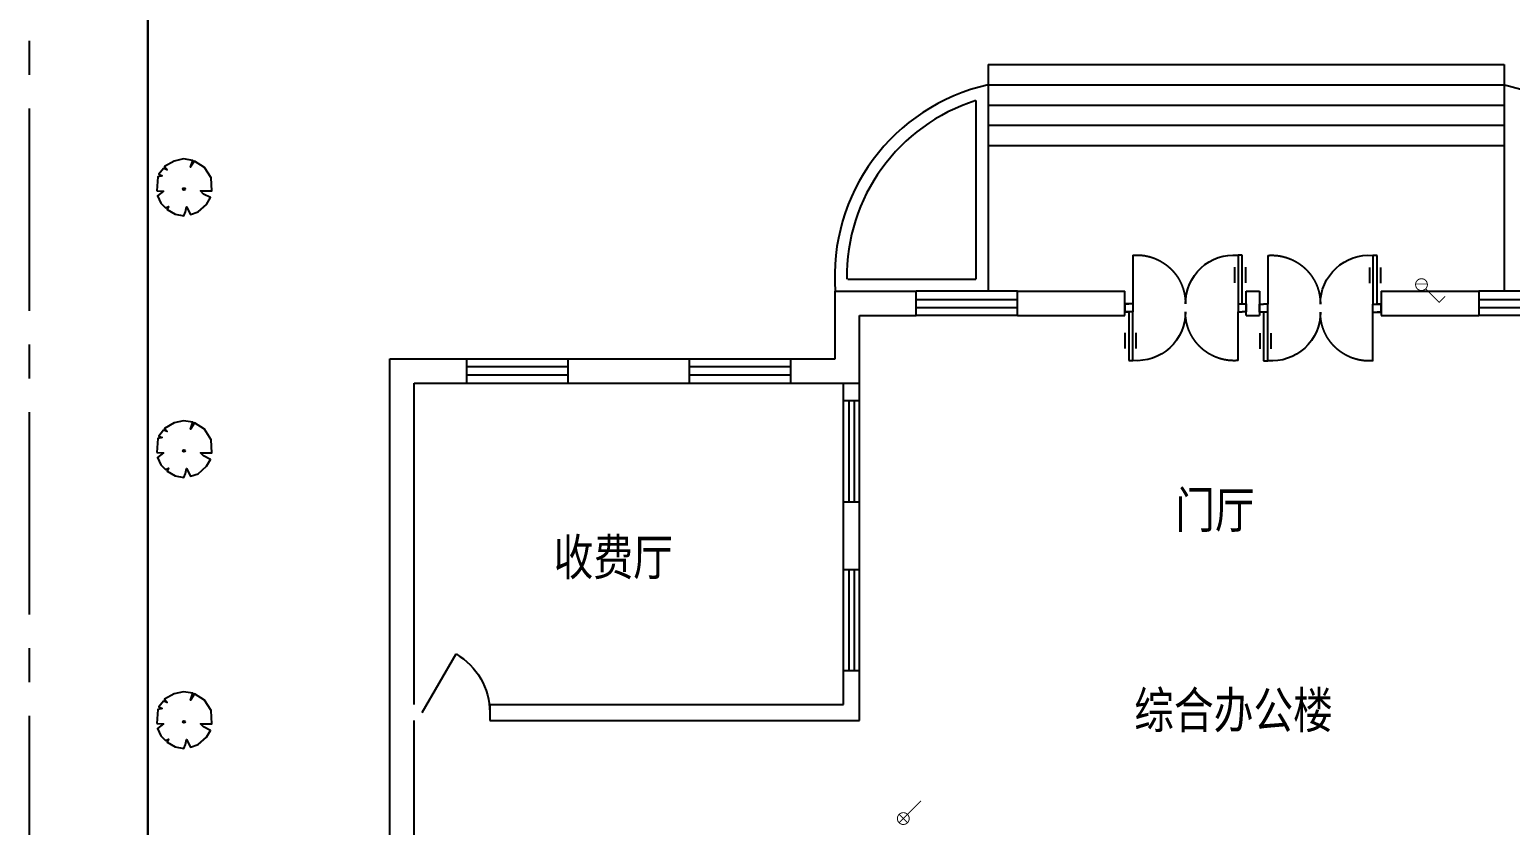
# Model space of a CAD drawing. Extents: x 301136 to 469336, y 529561 to 648381.
# Drawn here: x 318100 to 340046, y 599776 to 611568 of the extents above; entities that cross this region are included whole.
import ezdxf
from ezdxf.enums import TextEntityAlignment as Align

# ---------------------------------------------------------------- set-up
doc = ezdxf.new("R2010")
doc.units = 0
doc.header["$LTSCALE"] = 40
doc.linetypes.add('CENTER2', pattern=[1.125, 0.75, -0.125, 0.125, -0.125])
doc.linetypes.add('DASHED2', pattern=[0.375, 0.25, -0.125])
for name, color, linetype in [('BPM', 4, 'Continuous'), ('DOTE', 1, 'Continuous'), ('PUB_TEXT', 7, 'Continuous'), ('tree', 64, 'Continuous'), ('WALL', 255, 'Continuous'), ('WINDOW', 2, 'Continuous'), ('WINDOW_TEXT', 7, 'Continuous')]:
    doc.layers.add(name, color=color, linetype=linetype)
doc.layers.add('公路', color=41, linetype='Continuous', lineweight=30)
doc.styles.add('-宋体', font='SimSun.ttf', dxfattribs={"width": 0.8})
doc.styles.add('SIMPLEX', font='SIMPLEX.SHX')

# ---------------------------------------------------------------- blocks, each defined once
blk = doc.blocks.new('_WBLK')
for p, q in [((-0.5, 0.5), (0.5, 0.5)), ((0.5, 0.167), (-0.5, 0.167)), ((0.5, -0.167), (-0.5, -0.167)), ((-0.5, -0.5), (0.5, -0.5))]:
    blk.add_line(p, q)
at = {"layer": 'WINDOW_TEXT', "style": 'SIMPLEX', "flags": 9}
blk.add_attdef('A', text='', height=1, dxfattribs=at).set_placement((0, 1.5), align=Align.MIDDLE)
blk = doc.blocks.new('M_A19UKF')
for p, q in [((-0.467, -0.003), (-0.467, 0.397)), ((-0.467, 0.397), (-0.433, 0.397)), ((-0.433, 0.397), (-0.433, -0.003)), ((-0.495, 0.298), (-0.495, 0.169)), ((-0.405, 0.298), (-0.405, 0.169)), ((-0.5, -0.003), (-0.5, -0.069)), ((-0.433, -0.003), (-0.5, -0.003)), ((-0.5, -0.003), (-0.5, -0.003)), ((-0.5, -0.069), (-0.5, -0.069)), ((-0.5, -0.069), (-0.467, -0.069)), ((-0.433, -0.003), (-0.467, -0.003)), ((-0.433, -0.069), (-0.467, -0.069)), ((-0.433, -0.003), (-0.433, -0.069)), ((0.433, -0.003), (0.433, -0.069)), ((0.433, -0.003), (0.467, -0.003)), ((0.433, -0.003), (0.5, -0.003)), ((0.433, -0.469), (0.433, -0.069)), ((0.433, -0.069), (0.5, -0.069)), ((0.433, -0.069), (0.467, -0.069)), ((0.5, -0.003), (0.467, -0.003)), ((0.467, -0.069), (0.467, -0.469)), ((0.5, -0.069), (0.467, -0.069)), ((0.5, -0.003), (0.5, -0.069)), ((0.5, -0.003), (0.5, -0.003)), ((0.5, -0.069), (0.5, -0.069)), ((0.405, -0.37), (0.405, -0.242)), ((0.495, -0.37), (0.495, -0.242)), ((0.467, -0.469), (0.433, -0.469))]:
    blk.add_line(p, q)
at = {"linetype": 'DASHED2'}
for p, q in [((0.433, 0.397), (0.433, -0.003)), ((-0.433, -0.469), (-0.433, -0.069))]:
    blk.add_line(p, q, dxfattribs=at)
for centre, start, end in [((-0.4, -0.001), 359.8007, 94.7805), ((0.4, -0.071), 179.8007, 274.7805)]:
    blk.add_arc(centre, 0.4, start, end)
for centre, start, end in [((0.4, -0.001), 85.2195, 180.1993), ((-0.4, -0.071), 265.2195, 0.1993)]:
    blk.add_arc(centre, 0.4, start, end, dxfattribs=at)
blk = doc.blocks.new('2210B')
at = {"color": 4, "linetype": 'Continuous', "const_width": 0.2}
for points in [[(0.91, 2.35), (3.78, 5.21), (5.03, 3.96)], [(-1.18, 1.33), (1.22, 1.33)]]:
    blk.add_lwpolyline(points, dxfattribs=at)
blk.add_lwpolyline([(0.03, 2.71, -0.198912), (0.91, 2.35, -0.198912), (1.28, 1.46, -0.198912), (0.91, 0.58, -0.198912), (0.03, 0.21, -0.198912), (-0.86, 0.58, -0.198912), (-1.22, 1.46, -0.198912), (-0.86, 2.35, -0.198912)], format="xyb", close=True, dxfattribs=at)
blk = doc.blocks.new('M_A1SFU')
blk.add_line((-0.5, 0), (0, -0.866))
blk.add_arc((-0.5, 0), 1, 300, 0)
blk = doc.blocks.new('2214A')
at = {"color": 4, "linetype": 'Continuous', "const_width": 0.2}
for points in [[(0.87, 2.24), (3.74, 5.11)], [(-0.01, 1.36), (-0.9, 2.24)], [(-0.01, 1.36), (-0.9, 0.47)], [(-0.01, 1.36), (0.87, 2.24)], [(-0.01, 1.36), (0.87, 0.47)]]:
    blk.add_lwpolyline(points, dxfattribs=at)
blk.add_lwpolyline([(-0.01, 2.61, -0.198912), (0.87, 2.24, -0.198912), (1.24, 1.36, -0.198912), (0.87, 0.47, -0.198912), (-0.01, 0.11, -0.198912), (-0.9, 0.47, -0.198912), (-1.26, 1.36, -0.198912), (-0.9, 2.24, -0.198912)], format="xyb", close=True, dxfattribs=at)
blk = doc.blocks.new('A$C1CB2207C')
at = {"layer": 'tree', "color": 30}
blk.add_lwpolyline([(0, 2.46), (0.65, 2.43), (0.07, 1.96), (0.38, 1.23), (0.86, 0.77), (1.14, 0.91), (1.01, 0.62), (1.8, 0.16), (2.65, 0), (2.84, 0.38), (2.92, 0.89), (3.34, 0.11), (4.09, 0.37), (4.91, 1.11), (5.29, 1.78), (4.61, 2.12), (4.31, 2.44), (5.43, 2.44), (5.36, 3.73), (4.72, 4.76), (3.72, 5.38), (3.34, 4.78), (3.54, 5.46), (2.63, 5.6), (1.7, 5.4), (0.76, 4.85), (1.03, 4.53), (0.65, 4.66), (0.2, 4.09), (0.53, 3.94), (0.11, 3.84)], close=True, dxfattribs=at)
blk.add_circle((2.68, 2.63), 0.103, dxfattribs=at)

msp = doc.modelspace()

# ---------------------------------------------------------------- linework, layer by layer
at = {"color": 0}
for centre, radius, start, end in [((332940.8, 607911.3), 2909.3, 102.64425, 184.36254), ((339305.2, 607911.3), 2909.3, 355.63746, 77.35575), ((332940.8, 607911.3), 2729.3, 107.41471, 180.86703)]:
    msp.add_arc(centre, radius, start, end, dxfattribs=at)
at = {"layer": 'DOTE', "color": 0}
for p, q in [((332304, 611050), (332304, 607690)), ((332304, 611050), (339956, 611050)), ((339956, 611050), (339956, 607690)), ((332304, 610750), (339956, 610750)), ((332124, 610515.5), (332124, 607870)), ((332304, 610450), (339956, 610450)), ((332304, 610150), (339956, 610150)), ((332304, 609850), (339956, 609850))]:
    msp.add_line(p, q, dxfattribs=at)
at = {"layer": 'WALL', "color": 0}
for p, q in [((330040, 606690), (330040, 607690)), ((330040, 607690), (331240, 607690)), ((330224.7, 607870), (332124, 607870)), ((331240, 607330), (331240, 607690)), ((332740, 607690), (334330, 607690)), ((332740, 607330), (332740, 607690)), ((334330, 607330), (334330, 607690)), ((336130, 607690), (336330, 607690)), ((336130, 607330), (336130, 607690)), ((336330, 607690), (336330, 607330)), ((338130, 607690), (339580, 607690)), ((338130, 607690), (338130, 607330)), ((339580, 607690), (339580, 607330)), ((330400, 606330), (330400, 607330)), ((330400, 607330), (331240, 607330)), ((332740, 607330), (334330, 607330)), ((336130, 607330), (336330, 607330)), ((338130, 607330), (339580, 607330)), ((323440, 593710), (323440, 606690)), ((323440, 606690), (324580, 606690)), ((324580, 606330), (324580, 606690)), ((326080, 606690), (327880, 606690)), ((326080, 606330), (326080, 606690)), ((327880, 606330), (327880, 606690)), ((329380, 606690), (330040, 606690)), ((329380, 606330), (329380, 606690)), ((323800, 601570), (323800, 606330)), ((323800, 606330), (324580, 606330)), ((326080, 606330), (327880, 606330)), ((329380, 606330), (330400, 606330)), ((330160, 606070), (330160, 606330)), ((330400, 606070), (330400, 606330)), ((330160, 606070), (330400, 606070)), ((330160, 603570), (330160, 604570)), ((330160, 603570), (330160, 604570)), ((330160, 604570), (330400, 604570)), ((330160, 604570), (330400, 604570)), ((330400, 603570), (330400, 604570)), ((330400, 603570), (330400, 604570)), ((330160, 603570), (330400, 603570)), ((330160, 603570), (330400, 603570)), ((330160, 602070), (330400, 602070)), ((330160, 601570), (330160, 602070)), ((330400, 601330), (330400, 602070)), ((324920, 601570), (330160, 601570)), ((324920, 601570), (324920, 601330)), ((323800, 594070), (323800, 601330)), ((324920, 601330), (330400, 601330))]:
    msp.add_line(p, q, dxfattribs=at)
at = {"layer": '公路', "linetype": 'CENTER2', "lineweight": -2, "ltscale": 100}
msp.add_lwpolyline([(359150, 621650), (409820, 621650, -0.4142136), (412570, 618900), (412570, 580400, -0.4142136), (409320, 577150), (321350, 577150, -0.4142136), (318100, 580400), (318100, 613050)], format="xyb", dxfattribs=at)
at = {"layer": '公路'}
msp.add_lwpolyline([(359150, 619900), (409820, 619900, -0.4142136), (410820, 618900), (410820, 580400, -0.4142136), (409320, 578900), (321350, 578900, -0.4142136), (319850, 580400), (319850, 613050)], format="xyb", dxfattribs=at)

# ---------------------------------------------------------------- block references
at = {"layer": 'BPM', "color": 0, "linetype": 'Continuous', "xscale": -70, "yscale": 70, "zscale": 69.99999999999999, "rotation": 180}
msp.add_blockref('2210B', (338726.4, 607892.1), dxfattribs=at)
at = {"layer": 'BPM', "color": 0, "linetype": 'Continuous', "xscale": 70, "yscale": 70, "zscale": 70}
msp.add_blockref('2214A', (331049.3, 599782.1), dxfattribs=at)
at = {"layer": 'tree', "linetype": 'Continuous', "xscale": 150.0000000149011, "yscale": 150.0000000298023, "zscale": 150}
for p in [(319985.8, 608811), (319985.8, 604932.3), (319985.8, 600917.1)]:
    msp.add_blockref('A$C1CB2207C', p, dxfattribs=at)
at = {"layer": 'WINDOW', "color": 0}
for name, p, xscale, yscale, zscale in [('M_A19UKF', (335230, 607510), -1800, 1800, 1800), ('_WBLK', (331990, 607510), -1500, 360, 1500), ('_WBLK', (340330, 607510), -1500, 360, 1500)]:
    msp.add_blockref(name, p, dxfattribs=dict(at, xscale=xscale, yscale=yscale, zscale=zscale))
for name, p, xscale, yscale, zscale, rotation in [('M_A19UKF', (337230, 607376.4), -1800, 1800, 1800, 180), ('_WBLK', (325330, 606510), -1500, 360, 1500, 180), ('_WBLK', (328630, 606510), -1500, 360, 1500, 180), ('_WBLK', (330280, 605320), -1500, 240, 1500, 270), ('_WBLK', (330280, 602820), -1500, 240, 1500, 270), ('M_A1SFU', (324420, 601450), -1000, 1000, 1000, 180)]:
    msp.add_blockref(name, p, dxfattribs=dict(at, xscale=xscale, yscale=yscale, zscale=zscale, rotation=rotation))

# ---------------------------------------------------------------- texts
at = {"layer": 'PUB_TEXT', "color": 0, "style": '-宋体', "width": 0.8}
for s, p in [('门厅', (335078.3, 604182.3)), ('收费厅', (325866.9, 603481.6)), ('综合办公楼', (334470.4, 601214.7))]:
    msp.add_text(s, height=539.66, dxfattribs=at).set_placement(p)

doc.saveas('drawing.dxf')
